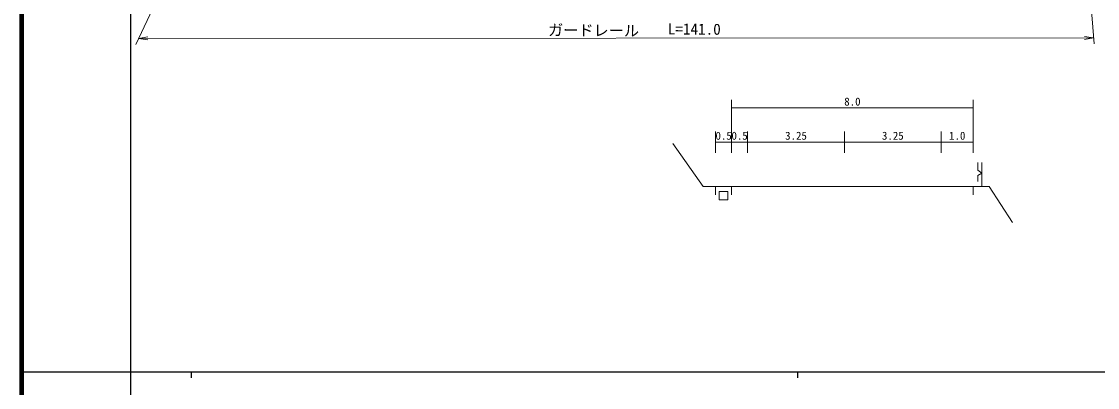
# Model space of a CAD drawing. Units: millimetres, scale not verified. Extents: x 40000 to 680000, y 20000 to 380000.
# Drawn here: x 40000 to 217490, y 202409 to 262718 of the extents above; entities that cross this region are included whole.
import ezdxf
from ezdxf.enums import TextEntityAlignment as Align

# ---------------------------------------------------------------- set-up
doc = ezdxf.new("R2010")
doc.units = ezdxf.units.MM
doc.header["$LTSCALE"] = 1000
for name, color, linetype, lineweight in [('M-BGD', 7, 'Continuous', 13), ('M-STR-HTXT', 7, 'Continuous', 13), ('M-TTL', 2, 'Continuous', 140), ('M-TTL-BAND', 7, 'Continuous', 25)]:
    doc.layers.add(name, color=color, linetype=linetype, lineweight=lineweight)
doc.styles.add('ＭＳ ゴシック', font='')
doc.styles.get('ＭＳ ゴシック').set_extended_font_data('MS Gothic')

# ---------------------------------------------------------------- blocks, each defined once
blk = doc.blocks.new('open_arrow')
at = {"color": 0, "linetype": 'Continuous', "lineweight": -2}
blk.add_lwpolyline([(7.5, 1.25), (0, 0), (7.5, -1.25)], dxfattribs=at)

msp = doc.modelspace()

# ---------------------------------------------------------------- linework, layer by layer
at = {"layer": 'M-BGD'}
for p, q in [((157140, 249823), (157140, 241075)), ((196980, 241075), (197003, 249823)), ((197003, 248470), (157140, 248470)), ((154505, 241075), (154505, 244608)), ((159775, 241075), (159775, 244608)), ((175747, 241075), (175747, 244608)), ((191720, 241075), (191720, 244608)), ((147429, 242595), (152462, 235535)), ((154505, 242841), (196985, 242841)), ((197765, 238224), (197765, 239504)), ((197765, 238224), (198434, 237753)), ((198434, 235535), (198434, 239504)), ((197755, 237348), (198434, 237753)), ((197755, 236333), (197755, 237348)), ((152462, 235535), (199617, 235535)), ((154505, 235535), (154505, 234184)), ((155097, 234691), (155097, 233339)), ((156532, 234691), (155097, 234691)), ((156532, 234691), (156532, 233339)), ((157140, 235535), (157140, 234184)), ((196965, 235535), (196965, 234184)), ((199617, 235535), (203468, 229624)), ((156532, 233339), (155097, 233339))]:
    msp.add_line(p, q, dxfattribs=at)
at = {"layer": 'M-STR-HTXT'}
for p, q in [((214100, 295953), (216921, 259020)), ((62104, 265824), (58846, 258940)), ((59318, 259937), (216845, 260017))]:
    msp.add_line(p, q, dxfattribs=at)
at = {"layer": 'M-TTL'}
msp.add_line((40000, 380000), (40000, 20000), dxfattribs=at)
at = {"layer": 'M-TTL-BAND'}
for p, q in [((58000, 370000), (58000, 20000)), ((40000, 205000), (579000, 205000)), ((68000, 205000), (68000, 204000)), ((168000, 205000), (168000, 204000))]:
    msp.add_line(p, q, dxfattribs=at)

# ---------------------------------------------------------------- block references
at = {"layer": 'M-STR-HTXT', "xscale": 200, "yscale": 200}
msp.add_blockref('open_arrow', (59318, 259937), dxfattribs=at)
at = {"layer": 'M-STR-HTXT', "xscale": 200, "yscale": 200, "rotation": 180}
msp.add_blockref('open_arrow', (216845, 260017), dxfattribs=at)

# ---------------------------------------------------------------- texts
at = {"layer": 'M-BGD', "style": 'ＭＳ ゴシック'}
msp.add_text('8.0', height=1320, rotation=0.002, dxfattribs=at).set_placement((177064, 248469), align=Align.BOTTOM_CENTER)
for s, p in [('0.5', (155823, 242841)), ('0.5', (158457, 242841)), ('3.25', (167760, 242841)), ('3.25', (183733, 242841)), ('1.0', (194352, 242841))]:
    msp.add_text(s, height=1320, dxfattribs=at).set_placement(p, align=Align.BOTTOM_CENTER)
at = {"layer": 'M-STR-HTXT', "style": 'ＭＳ ゴシック'}
for s, p in [('ガードレール', (134353, 259799)), ('L=141.0', (150972, 260015))]:
    msp.add_text(s, height=1833, rotation=359.524, dxfattribs=at).set_placement(p, align=Align.BOTTOM_CENTER)

doc.saveas('drawing.dxf')
